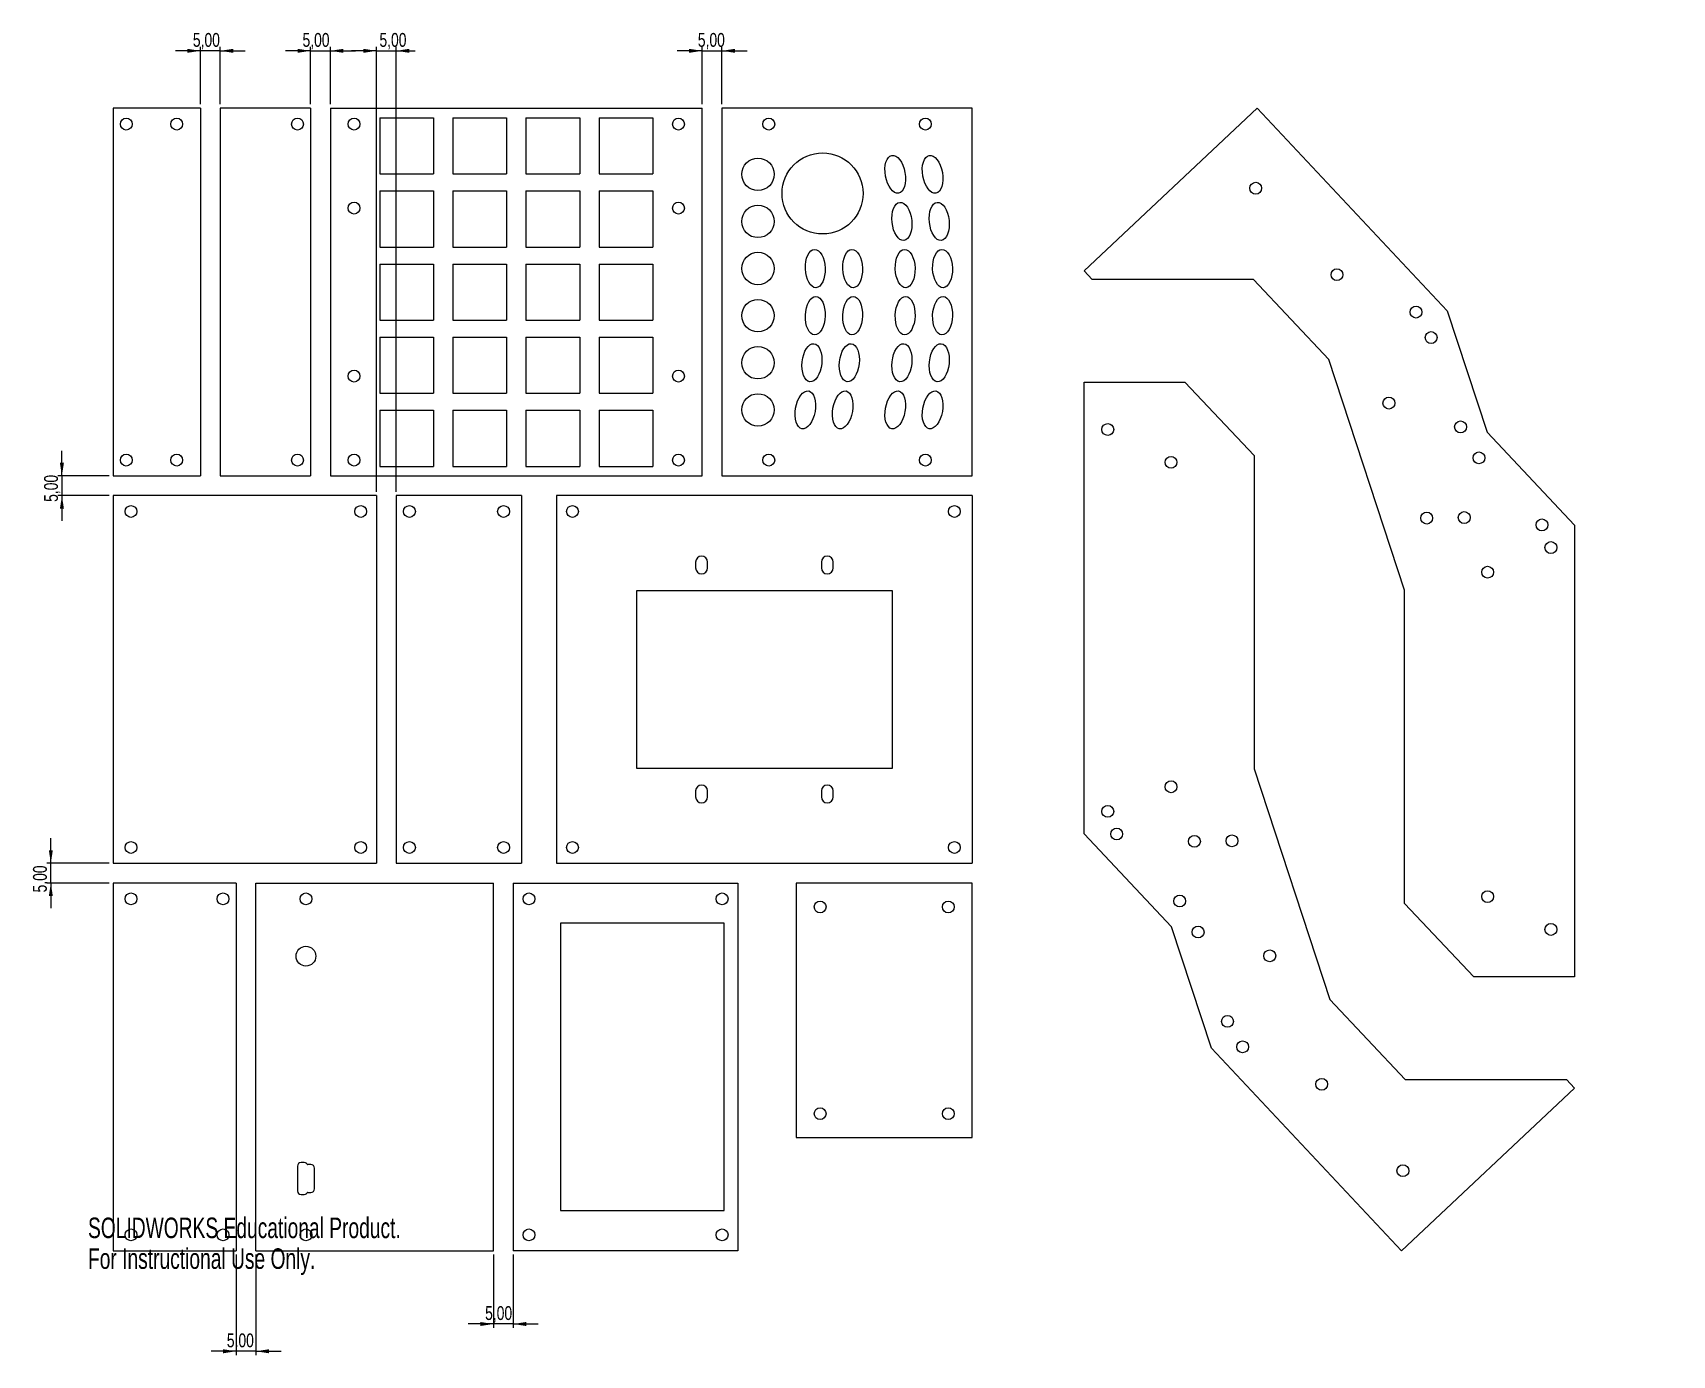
# Model space of a CAD drawing. Header units: millimetres. Extents: x -14 to 401, y -20 to 314.
import ezdxf

# ---------------------------------------------------------------- set-up
doc = ezdxf.new("R2010")
doc.units = ezdxf.units.MM
doc.layers.add('SLD-0', color=179, linetype='Continuous')
doc.styles.add('SLDTEXTSTYLE0', font='TXT', dxfattribs={"width": 0.75})
doc.styles.add('SLDTEXTSTYLE1', font='TXT', dxfattribs={"width": 0.7})
doc.dimstyles.new('SLDDIMSTYLE0', dxfattribs={"dimtxt": 3.5, "dimasz": 3.302, "dimexe": 0, "dimexo": 0.0625, "dimgap": 0.875, "dimtad": 1, "dimrnd": 1e-09, "dimzin": 12, "dimdsep": 46, "dimtxsty": 'SLDTEXTSTYLE0', "dimsah": 1, "dimcen": 0.09, "dimadec": 0, "dimazin": 3, "dimtfac": 1, "dimtmove": 0, "dimatfit": 0, "dimfxl": 1, "dimfrac": 2, "dimtolj": 1, "dimtzin": 12, "dimarcsym": 0})

# ---------------------------------------------------------------- blocks, each defined once
blk = doc.blocks.new('panel3v1')
at = {"color": 7, "linetype": 'Continuous', "lineweight": 25}
for p, q in [((0.18, 107.44), (0.18, 13.38)), ((93.18, 107.44), (0.18, 107.44)), ((93.18, 107.44), (93.18, 13.38)), ((2.58, 94.96), (2.58, 81.36)), ((16.78, 94.96), (2.58, 94.96)), ((16.78, 94.96), (16.78, 81.36)), ((21.08, 94.96), (21.08, 81.36)), ((35.28, 94.96), (21.08, 94.96)), ((35.28, 94.96), (35.28, 81.36)), ((39.58, 94.96), (39.58, 81.36)), ((53.78, 94.96), (39.58, 94.96)), ((53.78, 94.96), (53.78, 81.36)), ((58.08, 94.96), (58.08, 81.36)), ((72.28, 94.96), (58.08, 94.96)), ((72.28, 94.96), (72.28, 81.36)), ((76.58, 94.96), (76.58, 81.36)), ((90.78, 94.96), (76.58, 94.96)), ((90.78, 94.96), (90.78, 81.36)), ((16.78, 81.36), (2.58, 81.36)), ((35.28, 81.36), (21.08, 81.36)), ((53.78, 81.36), (39.58, 81.36)), ((72.28, 81.36), (58.08, 81.36)), ((90.78, 81.36), (76.58, 81.36)), ((2.58, 76.46), (2.58, 62.86)), ((16.78, 76.46), (2.58, 76.46)), ((16.78, 76.46), (16.78, 62.86)), ((21.08, 76.46), (21.08, 62.86)), ((35.28, 76.46), (21.08, 76.46)), ((35.28, 76.46), (35.28, 62.86)), ((39.58, 76.46), (39.58, 62.86)), ((53.78, 76.46), (39.58, 76.46)), ((53.78, 76.46), (53.78, 62.86)), ((58.08, 76.46), (58.08, 62.86)), ((72.28, 76.46), (58.08, 76.46)), ((72.28, 76.46), (72.28, 62.86)), ((76.58, 76.46), (76.58, 62.86)), ((90.78, 76.46), (76.58, 76.46)), ((90.78, 76.46), (90.78, 62.86)), ((16.78, 62.86), (2.58, 62.86)), ((35.28, 62.86), (21.08, 62.86)), ((53.78, 62.86), (39.58, 62.86)), ((72.28, 62.86), (58.08, 62.86)), ((90.78, 62.86), (76.58, 62.86)), ((2.58, 57.96), (2.58, 44.36)), ((16.78, 57.96), (2.58, 57.96)), ((16.78, 57.96), (16.78, 44.36)), ((21.08, 57.96), (21.08, 44.36)), ((35.28, 57.96), (21.08, 57.96)), ((35.28, 57.96), (35.28, 44.36)), ((39.58, 57.96), (39.58, 44.36)), ((53.78, 57.96), (39.58, 57.96)), ((53.78, 57.96), (53.78, 44.36)), ((58.08, 57.96), (58.08, 44.36)), ((72.28, 57.96), (58.08, 57.96)), ((72.28, 57.96), (72.28, 44.36)), ((76.58, 57.96), (76.58, 44.36)), ((90.78, 57.96), (76.58, 57.96)), ((90.78, 57.96), (90.78, 44.36)), ((16.78, 44.36), (2.58, 44.36)), ((35.28, 44.36), (21.08, 44.36)), ((53.78, 44.36), (39.58, 44.36)), ((72.28, 44.36), (58.08, 44.36)), ((90.78, 44.36), (76.58, 44.36)), ((2.58, 39.46), (2.58, 25.86)), ((16.78, 39.46), (2.58, 39.46)), ((16.78, 39.46), (16.78, 25.86)), ((21.08, 39.46), (21.08, 25.86)), ((35.28, 39.46), (21.08, 39.46)), ((35.28, 39.46), (35.28, 25.86)), ((39.58, 39.46), (39.58, 25.86)), ((53.78, 39.46), (39.58, 39.46)), ((53.78, 39.46), (53.78, 25.86)), ((58.08, 39.46), (58.08, 25.86)), ((72.28, 39.46), (58.08, 39.46)), ((72.28, 39.46), (72.28, 25.86)), ((76.58, 39.46), (76.58, 25.86)), ((90.78, 39.46), (76.58, 39.46)), ((90.78, 39.46), (90.78, 25.86)), ((16.78, 25.86), (2.58, 25.86)), ((35.28, 25.86), (21.08, 25.86)), ((53.78, 25.86), (39.58, 25.86)), ((72.28, 25.86), (58.08, 25.86)), ((90.78, 25.86), (76.58, 25.86)), ((0.18, 13.38), (93.18, 13.38))]:
    blk.add_line(p, q, dxfattribs=at)
for centre in [(4.18, 101.44), (25.43, 101.44), (67.93, 101.44), (89.18, 101.44), (4.18, 19.38), (25.43, 19.38), (67.93, 19.38), (89.18, 19.38)]:
    blk.add_circle(centre, 1.5, dxfattribs=at)
blk = doc.blocks.new('panel4_v1')
at = {"color": 7, "linetype": 'Continuous', "lineweight": 25}
for p, q in [((0.18, 76.79), (0.18, 13.5)), ((93.18, 76.79), (0.18, 76.79)), ((93.18, 13.5), (93.18, 76.79)), ((0.18, 13.5), (93.18, 13.5))]:
    blk.add_line(p, q, dxfattribs=at)
for centre, radius in [((16.88, 67.69), 4.1), ((28.8, 67.69), 4.1), ((40.72, 67.69), 4.1), ((52.64, 67.69), 4.1), ((64.56, 67.69), 4.1), ((76.48, 67.69), 4.1), ((4.18, 64.96), 1.5), ((89.18, 64.96), 1.5), ((71.63, 51.34), 10.25), ((4.18, 25.34), 1.5), ((89.18, 25.34), 1.5)]:
    blk.add_circle(centre, radius, dxfattribs=at)
for centre, major_axis in [((16.88, 55.71), (4.78, -0.85)), ((28.8, 54.03), (-4.82, 0.51)), ((40.72, 53.2), (4.85, -0.17)), ((52.64, 53.2), (4.85, 0.17)), ((16.88, 46.26), (-4.78, 0.85)), ((28.8, 44.58), (4.82, -0.51)), ((40.72, 43.75), (4.85, -0.17)), ((52.64, 43.75), (4.85, 0.17)), ((16.88, 32.96), (4.78, -0.85)), ((28.8, 31.28), (4.82, -0.51)), ((64.56, 31.28), (4.82, 0.51)), ((76.48, 32.96), (4.78, 0.85)), ((40.72, 30.45), (4.85, -0.17)), ((52.64, 30.45), (4.85, 0.17)), ((16.88, 23.51), (-4.78, 0.85)), ((76.48, 23.51), (4.78, 0.85)), ((28.8, 21.83), (4.82, -0.51)), ((40.72, 21), (4.85, -0.17)), ((52.64, 21), (4.85, 0.17)), ((64.56, 21.83), (4.82, 0.51))]:
    blk.add_ellipse(centre, major_axis=major_axis, ratio=0.515464, dxfattribs=at)
blk = doc.blocks.new('panel1_v1')
at = {"color": 7, "linetype": 'Continuous', "lineweight": 25}
for p, q in [((93, 22.07), (0, 22.07)), ((0, 22.07), (0, 0)), ((93, 0), (93, 22.07)), ((93, 0), (0, 0))]:
    blk.add_line(p, q, dxfattribs=at)
for centre in [(4, 18.76), (89, 18.76), (4, 6), (89, 6)]:
    blk.add_circle(centre, 1.5, dxfattribs=at)
blk = doc.blocks.new('panel2_v1')
at = {"color": 7, "linetype": 'Continuous', "lineweight": 25}
for p, q in [((93, 22.86), (0, 22.86)), ((0, 22.86), (0, 0)), ((93, 0), (93, 22.86)), ((93, 0), (0, 0))]:
    blk.add_line(p, q, dxfattribs=at)
for centre in [(4, 3.31), (89, 3.31)]:
    blk.add_circle(centre, 1.5, dxfattribs=at)
blk = doc.blocks.new('panel6_v1')
at = {"color": 7, "linetype": 'Continuous', "lineweight": 25}
for p, q in [((0.18, 73.57), (93.18, 73.57)), ((0.18, 73.57), (0.18, 13.51)), ((93.18, 73.57), (93.18, 13.51)), ((21.58, 63.07), (15.28, 63.07)), ((14.38, 62.17), (14.38, 61.37)), ((14.64, 60.74), (14.87, 60.51)), ((14.9, 60.44), (14.9, 59.67)), ((15.8, 58.77), (21.07, 58.77)), ((21.97, 59.67), (21.97, 60.44)), ((21.99, 60.51), (22.22, 60.74)), ((22.48, 61.37), (22.48, 62.17)), ((0.18, 13.51), (93.18, 13.51))]:
    blk.add_line(p, q, dxfattribs=at)
for centre, radius in [((4.18, 60.92), 1.5), ((74.68, 60.92), 2.5), ((89.18, 60.92), 1.5)]:
    blk.add_circle(centre, radius, dxfattribs=at)
for centre, radius, start, end in [((15.28, 62.17), 0.9, 90, 180), ((21.58, 62.17), 0.9, 0, 90), ((15.28, 61.37), 0.9, 180, 224.7232), ((14.8, 60.44), 0.1, 0, 44.7232), ((15.8, 59.67), 0.9, 180, 270), ((21.07, 59.67), 0.9, 270, 0), ((22.07, 60.44), 0.1, 135.2768, 180), ((21.58, 61.37), 0.9, 315.2768, 0)]:
    blk.add_arc(centre, radius, start, end, dxfattribs=at)
blk = doc.blocks.new('panel5_v1')
at = {"color": 7, "linetype": 'Continuous', "lineweight": 25}
for p, q in [((93.18, 70.2), (0.18, 70.2)), ((0.18, 13.35), (0.18, 70.2)), ((93.18, 70.2), (93.18, 13.35)), ((83.06, 58.25), (10.31, 58.25)), ((10.31, 58.25), (10.31, 16.85)), ((83.06, 16.85), (83.06, 58.25)), ((10.31, 16.85), (83.06, 16.85)), ((93.18, 13.35), (0.18, 13.35))]:
    blk.add_line(p, q, dxfattribs=at)
for centre in [(4.18, 66.2), (89.18, 66.2), (4.18, 17.35), (89.18, 17.35)]:
    blk.add_circle(centre, 1.5, dxfattribs=at)
blk = doc.blocks.new('panel7_v1')
at = {"color": 7, "linetype": 'Continuous', "lineweight": 25}
for p, q in [((93, 66.61), (0, 66.61)), ((0, 66.61), (0, 0)), ((93, 0), (93, 66.61)), ((93, 0), (0, 0))]:
    blk.add_line(p, q, dxfattribs=at)
for centre in [(4, 62.11), (89, 62.11), (4, 4), (89, 4)]:
    blk.add_circle(centre, 1.5, dxfattribs=at)
blk = doc.blocks.new('panel10_v1')
at = {"color": 7, "linetype": 'Continuous', "lineweight": 25}
for p, q in [((93, 105.11), (0, 105.11)), ((0, 105.11), (0, 0)), ((93, 0), (93, 105.11)), ((24.05, 84.95), (24.05, 20.16)), ((68.95, 84.95), (24.05, 84.95)), ((68.95, 20.16), (68.95, 84.95)), ((18.3, 69.96), (16.8, 69.96)), ((16.8, 66.96), (18.3, 66.96)), ((76.2, 69.96), (74.7, 69.96)), ((74.7, 66.96), (76.2, 66.96)), ((18.3, 38.15), (16.8, 38.15)), ((76.2, 38.15), (74.7, 38.15)), ((16.8, 35.15), (18.3, 35.15)), ((74.7, 35.15), (76.2, 35.15)), ((24.05, 20.16), (68.95, 20.16)), ((93, 0), (0, 0))]:
    blk.add_line(p, q, dxfattribs=at)
for centre in [(4, 101.11), (89, 101.11), (4, 4.5), (89, 4.5)]:
    blk.add_circle(centre, 1.5, dxfattribs=at)
for centre, start, end in [((16.8, 68.46), 90, 270), ((18.3, 68.46), 270, 90), ((74.7, 68.46), 90, 270), ((76.2, 68.46), 270, 90), ((16.8, 36.65), 90, 270), ((18.3, 36.65), 270, 90), ((74.7, 36.65), 90, 270), ((76.2, 36.65), 270, 90)]:
    blk.add_arc(centre, 1.5, start, end, dxfattribs=at)
blk = doc.blocks.new('panel8_v1')
at = {"color": 7, "linetype": 'Continuous', "lineweight": 25}
for p, q in [((93, 31.63), (0, 31.63)), ((0, 31.63), (0, 0)), ((93, 0), (93, 31.63)), ((93, 0), (0, 0))]:
    blk.add_line(p, q, dxfattribs=at)
for centre in [(4, 28.3), (89, 28.3), (4, 4.5), (89, 4.5)]:
    blk.add_circle(centre, 1.5, dxfattribs=at)
blk = doc.blocks.new('panel9_v1')
at = {"color": 7, "linetype": 'Continuous', "lineweight": 25}
for p, q in [((93, 31.11), (0, 31.11)), ((0, 31.11), (0, 0)), ((93, 0), (93, 31.11)), ((93, 0), (0, 0))]:
    blk.add_line(p, q, dxfattribs=at)
for centre in [(4, 26.61), (89, 26.61), (4, 3.33), (89, 3.33)]:
    blk.add_circle(centre, 1.5, dxfattribs=at)
blk = doc.blocks.new('panel11_v1')
at = {"color": 7, "linetype": 'Continuous', "lineweight": 25}
for p, q in [((163.78, 142.05), (165.71, 144.35)), ((168.61, 101.51), (163.78, 142.05)), ((165.71, 144.35), (211.72, 105.75)), ((211.72, 105.75), (166.55, 51.91)), ((150.75, 80.22), (168.61, 101.51)), ((95.12, 54.28), (150.75, 80.22)), ((16.41, 44.9), (95.12, 54.28)), ((166.55, 51.91), (137.28, 38.26)), ((0, 25.35), (16.41, 44.9)), ((137.28, 38.26), (116.52, 13.52)), ((3.02, 0), (0, 25.35)), ((116.52, 13.52), (3.02, 0))]:
    blk.add_line(p, q, dxfattribs=at)
for centre in [(191.6, 103.7), (172.31, 80.71), (141.6, 63.82), (165.27, 59.73), (159.33, 55.17), (113.85, 50.88), (137.77, 45.11), (115.1, 41.47), (130.54, 39.56), (102.08, 33.96), (20.59, 24.25), (115.58, 21.73), (110.16, 18.81), (14.23, 7.38)]:
    blk.add_circle(centre, 1.5, dxfattribs=at)
blk = doc.blocks.new('panel12_v1')
at = {"color": 7, "linetype": 'Continuous', "lineweight": 25}
for p, q in [((44.5, 64.39), (0, 64.39)), ((0, 64.39), (0, 0)), ((44.5, 0), (44.5, 64.39)), ((0, 0), (44.5, 0))]:
    blk.add_line(p, q, dxfattribs=at)
for centre in [(6.04, 58.34), (38.46, 58.34), (6.04, 6.04), (38.46, 6.04)]:
    blk.add_circle(centre, 1.5, dxfattribs=at)
blk = doc.blocks.new('_D')
at = {"layer": 'SLD-0'}
for p, q in [((-6.6, 202.11), (-6.6, 208.46)), ((5.37, 202.11), (-7.6, 202.11)), ((-6.6, 202.11), (-6.6, 197.11)), ((5.37, 197.11), (-7.6, 197.11)), ((-6.6, 197.11), (-6.6, 190.76))]:
    blk.add_line(p, q, dxfattribs=at)
for points in [[(-6.6, 202.11), (-6.09, 205.41), (-7.11, 205.41)], [(-6.6, 197.11), (-7.11, 193.8), (-6.09, 193.8)]]:
    blk.add_solid(points, dxfattribs=at)
at = {"layer": 'SLD-0', "insert": (-11.11, 195.53), "char_height": 3.5, "attachment_point": 1, "rotation": 90, "style": 'SLDTEXTSTYLE0'}
blk.add_mtext('5,00', dxfattribs=at)
blk = doc.blocks.new('_D_1')
at = {"layer": 'SLD-0'}
for p, q in [((-9.4, 104.11), (-9.4, 110.46)), ((5.37, 104.11), (-10.4, 104.11)), ((-9.4, 99.11), (-9.4, 104.11)), ((5.37, 99.11), (-10.4, 99.11)), ((-9.4, 99.11), (-9.4, 92.76))]:
    blk.add_line(p, q, dxfattribs=at)
for points in [[(-9.4, 104.11), (-8.9, 107.41), (-9.91, 107.41)], [(-9.4, 99.11), (-9.91, 95.8), (-8.9, 95.8)]]:
    blk.add_solid(points, dxfattribs=at)
at = {"layer": 'SLD-0', "insert": (-13.92, 96.73), "char_height": 3.5, "attachment_point": 1, "rotation": 90, "style": 'SLDTEXTSTYLE0'}
blk.add_mtext('5,00', dxfattribs=at)
blk = doc.blocks.new('_D_2')
at = {"layer": 'SLD-0'}
for p, q in [((28.44, 309.64), (22.09, 309.64)), ((28.44, 296.11), (28.44, 310.64)), ((33.44, 309.64), (28.44, 309.64)), ((33.44, 296.11), (33.44, 310.64)), ((33.44, 309.64), (39.79, 309.64))]:
    blk.add_line(p, q, dxfattribs=at)
for points in [[(28.44, 309.64), (25.13, 310.14), (25.13, 309.13)], [(33.44, 309.64), (36.74, 309.13), (36.74, 310.14)]]:
    blk.add_solid(points, dxfattribs=at)
at = {"layer": 'SLD-0', "insert": (26.53, 314.15), "char_height": 3.5, "attachment_point": 1, "style": 'SLDTEXTSTYLE0'}
blk.add_mtext('5,00', dxfattribs=at)
blk = doc.blocks.new('_D_3')
at = {"layer": 'SLD-0'}
for p, q in [((56.3, 309.64), (49.95, 309.64)), ((56.3, 296.11), (56.3, 310.64)), ((56.3, 309.64), (61.3, 309.64)), ((61.3, 296.11), (61.3, 310.64)), ((61.3, 309.64), (67.65, 309.64))]:
    blk.add_line(p, q, dxfattribs=at)
for points in [[(56.3, 309.64), (53, 310.14), (53, 309.13)], [(61.3, 309.64), (64.6, 309.13), (64.6, 310.14)]]:
    blk.add_solid(points, dxfattribs=at)
at = {"layer": 'SLD-0', "insert": (54.26, 314.15), "char_height": 3.5, "attachment_point": 1, "style": 'SLDTEXTSTYLE0'}
blk.add_mtext('5,00', dxfattribs=at)
blk = doc.blocks.new('_D_4')
at = {"layer": 'SLD-0'}
for p, q in [((155.36, 309.64), (149.01, 309.64)), ((155.36, 296.11), (155.36, 310.64)), ((155.36, 309.64), (160.36, 309.64)), ((160.36, 296.11), (160.36, 310.64)), ((160.36, 309.64), (166.71, 309.64))]:
    blk.add_line(p, q, dxfattribs=at)
for points in [[(155.36, 309.64), (152.06, 310.14), (152.06, 309.13)], [(160.36, 309.64), (163.66, 309.13), (163.66, 310.14)]]:
    blk.add_solid(points, dxfattribs=at)
at = {"layer": 'SLD-0', "insert": (154.26, 314.15), "char_height": 3.5, "attachment_point": 1, "style": 'SLDTEXTSTYLE0'}
blk.add_mtext('5,00', dxfattribs=at)
blk = doc.blocks.new('_D_5')
at = {"layer": 'SLD-0'}
for p, q in [((72.98, 309.64), (66.63, 309.64)), ((72.98, 198.11), (72.98, 310.64)), ((72.98, 309.64), (77.98, 309.64)), ((77.98, 198.11), (77.98, 310.64)), ((77.98, 309.64), (82.77, 309.64))]:
    blk.add_line(p, q, dxfattribs=at)
for points in [[(72.98, 309.64), (69.68, 310.14), (69.68, 309.13)], [(77.98, 309.64), (81.28, 309.13), (81.28, 310.14)]]:
    blk.add_solid(points, dxfattribs=at)
at = {"layer": 'SLD-0', "insert": (73.72, 314.15), "char_height": 3.5, "attachment_point": 1, "style": 'SLDTEXTSTYLE0'}
blk.add_mtext('5,00', dxfattribs=at)
blk = doc.blocks.new('_D_6')
at = {"layer": 'SLD-0'}
for p, q in [((37.48, 5.11), (37.48, -20.34)), ((42.48, 5.11), (42.48, -20.34)), ((37.48, -19.34), (31.13, -19.34)), ((42.48, -19.34), (37.48, -19.34)), ((42.48, -19.34), (48.83, -19.34))]:
    blk.add_line(p, q, dxfattribs=at)
for points in [[(37.48, -19.34), (34.18, -18.83), (34.18, -19.85)], [(42.48, -19.34), (45.78, -19.85), (45.78, -18.83)]]:
    blk.add_solid(points, dxfattribs=at)
at = {"layer": 'SLD-0', "insert": (35.12, -14.83), "char_height": 3.5, "attachment_point": 1, "style": 'SLDTEXTSTYLE0'}
blk.add_mtext('5,00', dxfattribs=at)
blk = doc.blocks.new('_D_7')
at = {"layer": 'SLD-0'}
for p, q in [((102.54, 5.11), (102.54, -13.44)), ((107.54, 5.11), (107.54, -13.44)), ((102.54, -12.44), (96.19, -12.44)), ((107.54, -12.44), (102.54, -12.44)), ((107.54, -12.44), (113.89, -12.44))]:
    blk.add_line(p, q, dxfattribs=at)
for points in [[(102.54, -12.44), (99.24, -11.94), (99.24, -12.95)], [(107.54, -12.44), (110.84, -12.95), (110.84, -11.94)]]:
    blk.add_solid(points, dxfattribs=at)
at = {"layer": 'SLD-0', "insert": (100.45, -7.93), "char_height": 3.5, "attachment_point": 1, "style": 'SLDTEXTSTYLE0'}
blk.add_mtext('5,00', dxfattribs=at)

msp = doc.modelspace()

# ---------------------------------------------------------------- block references
at = {"color": 7, "linetype": 'Continuous'}
for name, p, rotation in [('panel11_v1', (375.687, 72.362), 83.20638373), ('panel1_v1', (28.437, 202.106), 90), ('panel2_v1', (56.3, 202.106), 90), ('panel3v1', (168.741, 201.925), 90), ('panel4_v1', (237.155, 201.925), 90), ('panel11_v1', (252.309, 228.85), 263.20638373), ('panel7_v1', (72.98, 104.106), 90), ('panel8_v1', (109.612, 104.106), 90), ('panel10_v1', (223.656, 104.106), 90), ('panel9_v1', (37.48, 6.106), 90), ('panel6_v1', (116.048, 5.925), 90), ('panel5_v1', (177.744, 5.925), 90)]:
    msp.add_blockref(name, p, dxfattribs=dict(at, rotation=rotation))
msp.add_blockref('panel12_v1', (179.156, 34.72), dxfattribs=at)

# ---------------------------------------------------------------- texts
at = {"color": 7, "linetype": 'Continuous', "char_height": 5.19, "attachment_point": 1, "style": 'SLDTEXTSTYLE1'}
for s, insert in [('SOLIDWORKS Educational Product.', (0, 14.475)), ('For Instructional Use Only.', (0, 6.69))]:
    msp.add_mtext(s, dxfattribs=dict(at, insert=insert))

# ---------------------------------------------------------------- dimensions: what is measured, and where the dimension line sits
at = {"layer": 'SLD-0'}
for base, p1, p2, picture, middle in [((28.437, 309.636), (33.437, 295.106), (28.437, 295.106), '_D_2', (31.06, 309.636)), ((61.3, 309.636), (56.3, 295.106), (61.3, 295.106), '_D_3', (58.784, 309.636)), ((77.98, 309.636), (72.98, 197.106), (77.98, 197.106), '_D_5', (78.247, 309.636)), ((160.362, 309.636), (155.362, 295.106), (160.362, 295.106), '_D_4', (158.789, 309.636)), ((37.48, -19.34), (42.48, 6.106), (37.48, 6.106), '_D_6', (39.646, -19.34)), ((102.541, -12.443), (107.541, 6.106), (102.541, 6.106), '_D_7', (104.975, -12.443))]:
    dim = msp.add_linear_dim(base=base, p1=p1, p2=p2, dimstyle='SLDDIMSTYLE0', dxfattribs=at)
    dim.commit()
    dim.dimension.update_dxf_attribs({"geometry": picture, "text_midpoint": middle, "dimtype": 160})
for base, p1, p2, picture, middle in [((-6.597, 197.106), (6.37, 202.106), (6.37, 197.106), '_D', (-6.597, 200.059)), ((-9.405, 104.106), (6.37, 99.106), (6.37, 104.106), '_D_1', (-9.405, 101.259))]:
    dim = msp.add_linear_dim(base=base, p1=p1, p2=p2, angle=90, dimstyle='SLDDIMSTYLE0', dxfattribs=at)
    dim.commit()
    dim.dimension.update_dxf_attribs({"geometry": picture, "text_midpoint": middle, "dimtype": 160})

doc.saveas('drawing.dxf')
